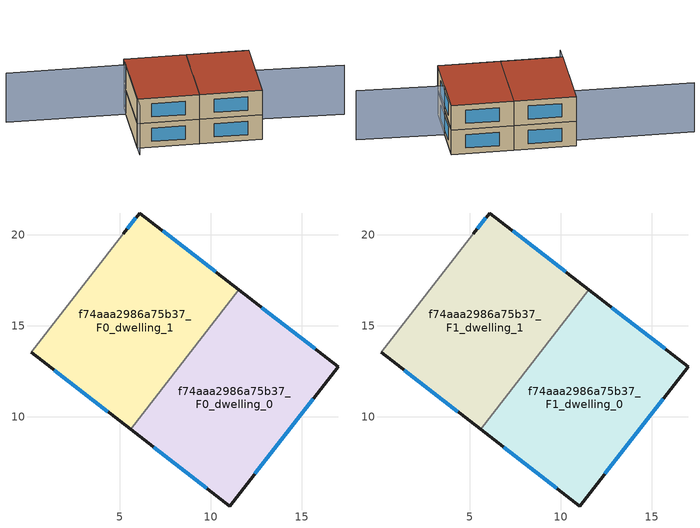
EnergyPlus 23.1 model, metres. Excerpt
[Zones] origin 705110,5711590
f74aaa2986a75b37_F0_dwelling_0
 floor ground (EU_floor_Construction): 17.01,12.75 11.05,5.1 5.6,9.31 11.54,16.98 z0
 wall outside (EU_wall_Construction): 5.6,9.31 11.05,5.1 17.01,12.75 11.54,16.98 z0:3
 wall to f74aaa2986a75b37_F0_dwelling_1 (EU_wall_Construction): 11.54,16.98 5.6,9.31 z0:3
 window (EU_Window_Construction): 15.74,13.73 12.81,16 / 12.43,6.87 15.63,10.98 / 6.86,8.34 9.79,6.08 z0.69:2.31
f74aaa2986a75b37_F0_dwelling_1
 floor ground (EU_floor_Construction): 11.54,16.98 5.6,9.31 0.15,13.54 5.21,20.07 6.1,21.19 z0
 wall outside (EU_wall_Construction): 0.15,13.54 5.6,9.31 / 11.54,16.98 6.1,21.19 5.21,20.07 z0:3
 wall adiabatic (EU_wall_Construction): 5.21,20.07 0.15,13.54 z0:3
 window (EU_Window_Construction): 1.41,12.56 4.34,10.29 / 5.9,20.93 5.42,20.33 / 10.28,17.96 7.36,20.22 z0.69:2.31
f74aaa2986a75b37_F1_dwelling_0
 floor to f74aaa2986a75b37_F0_dwelling_0 (EU_floor_Construction): 17,12.75 11.05,5.1 5.6,9.31 11.54,16.98 z3
 wall outside (EU_wall_Construction): 5.6,9.31 11.05,5.1 17.01,12.75 11.54,16.98 z3:6
 wall to f74aaa2986a75b37_F1_dwelling_1 (EU_wall_Construction): 11.54,16.98 5.6,9.31 z3:6
 window (EU_Window_Construction): 15.74,13.73 12.81,16 / 12.43,6.87 15.63,10.98 / 6.86,8.34 9.79,6.08 z3.69:5.31
 roof outside (EU_roof_Construction): 11.05,5.1 17.01,12.75 11.54,16.98 5.6,9.31 z6
f74aaa2986a75b37_F1_dwelling_1
 floor to f74aaa2986a75b37_F0_dwelling_1 (EU_floor_Construction): 11.54,16.98 5.6,9.31 0.15,13.54 5.21,20.07 6.1,21.19 z3
 wall outside (EU_wall_Construction): 0.15,13.54 5.6,9.31 / 11.54,16.98 6.1,21.19 5.21,20.07 z3:6
 wall adiabatic (EU_wall_Construction): 5.21,20.07 0.15,13.54 z3:6
 window (EU_Window_Construction): 1.41,12.56 4.34,10.29 / 5.9,20.93 5.42,20.33 / 10.28,17.96 7.36,20.22 z3.69:5.31
 roof outside (EU_roof_Construction): 5.6,9.31 11.54,16.98 6.1,21.19 5.21,20.07 0.15,13.54 z6
shading: 14.02,8.91 21.6,2.8 / -5.24,28.14 5.21,20.07 / 5.21,20.07 -0.82,12.26 z0:6
[Building]
EU S2 Campaign: North Axis=0; Terrain=City; Solar Distribution=FullExterior
[Site:Location]
London: Latitude=51.5; Longitude=-0.5; Time Zone=0; Elevation=25
[SizingPeriod:WeatherFileDays]
AnnualSizingPeriod: Begin Month=1; Begin Day of Month=1; End Month=12; End Day of Month=31; Day of Week for Start Day=Monday; Use Weather File Daylight Saving Period=No; Use Weather File Rain and Snow Indicators=No
[MATERIAL]
EU_InternalMass_Material: Roughness=MediumRough; Thickness=0.1; Conductivity=1; Density=1800; Specific Heat=900; Thermal Absorptance=0.9; Solar Absorptance=0.7; Visible Absorptance=0.7
[MATERIAL:NOMASS] Roughness=MediumRough; Thermal Absorptance=0.9; Solar Absorptance=0.7; Visible Absorptance=0.7
Name | Thermal Resistance
EU_wall_NoMass | 0.635353
EU_roof_NoMass | 0.675062
EU_floor_NoMass | 1.96382
[WINDOWMATERIAL:SIMPLEGLAZINGSYSTEM]
EU_Window_SimpleGlazing: UFactor=2.96269; Solar Heat Gain Coefficient=0.76; Visible Transmittance=0.76
[CONSTRUCTION]
EU_wall_Construction: EU_wall_NoMass
EU_roof_Construction: EU_roof_NoMass
EU_floor_Construction: EU_floor_NoMass
EU_Window_Construction: EU_Window_SimpleGlazing
EU_InternalMass_Construction: EU_InternalMass_Material
[ZONE] Type=1; Multiplier=1; Ceiling Height=autocalculate; Floor Area=autocalculate; Part of Total Floor Area=Yes
Name | Volume
f74aaa2986a75b37_F0_dwelling_0; f74aaa2986a75b37_F1_dwelling_0 | 200.662
f74aaa2986a75b37_F0_dwelling_1; f74aaa2986a75b37_F1_dwelling_1 | 200.637
[INTERNALMASS] Construction=EU_InternalMass_Construction
Name | Zone or ZoneList | Surface Area
f74aaa2986a75b37_F0_dwelling_0_EU_InternalMass | f74aaa2986a75b37_F0_dwelling_0 | 66.8873
f74aaa2986a75b37_F0_dwelling_1_EU_InternalMass | f74aaa2986a75b37_F0_dwelling_1 | 66.879
f74aaa2986a75b37_F1_dwelling_0_EU_InternalMass | f74aaa2986a75b37_F1_dwelling_0 | 66.8873
f74aaa2986a75b37_F1_dwelling_1_EU_InternalMass | f74aaa2986a75b37_F1_dwelling_1 | 66.879
[OTHEREQUIPMENT] Fuel Type=Electricity; Design Level Calculation Method=Watts/Area; Power per Zone Floor Area=1; Fraction Latent=0; Fraction Radiant=0; Fraction Lost=0; Carbon Dioxide Generation Rate=0; EndUse Subcategory=EU_Step8_InternalGains
Name | Zone or ZoneList or Space or SpaceList | Schedule
EU_Step8_InternalGain_f74aaa2986a75b37_F0_dwelling_0_f000 | f74aaa2986a75b37_F0_dwelling_0 | EU_Step8_GainSchedule_f74aaa2986a75b37_F0_dwelling_0_f000
EU_Step8_InternalGain_f74aaa2986a75b37_F0_dwelling_1_f000 | f74aaa2986a75b37_F0_dwelling_1 | EU_Step8_GainSchedule_f74aaa2986a75b37_F0_dwelling_1_f000
EU_Step8_InternalGain_f74aaa2986a75b37_F1_dwelling_0_f000 | f74aaa2986a75b37_F1_dwelling_0 | EU_Step8_GainSchedule_f74aaa2986a75b37_F1_dwelling_0_f000
EU_Step8_InternalGain_f74aaa2986a75b37_F1_dwelling_1_f000 | f74aaa2986a75b37_F1_dwelling_1 | EU_Step8_GainSchedule_f74aaa2986a75b37_F1_dwelling_1_f000
[ZONEVENTILATION:DESIGNFLOWRATE] Schedule=EU_AlwaysOn; Design Flow Rate Calculation Method=AirChanges/Hour; Air Changes per Hour=0.555504; Ventilation Type=Natural; Fan Pressure Rise=0; Fan Total Efficiency=1; Constant Term Coefficient=1; Temperature Term Coefficient=0; Velocity Term Coefficient=0; Velocity Squared Term Coefficient=0; Minimum Indoor Temperature=-100; Maximum Indoor Temperature=100; Delta Temperature=-100; Minimum Outdoor Temperature=-100; Maximum Outdoor Temperature=100; Maximum Wind Speed=40
Name | Zone or ZoneList or Space or SpaceList
EU_ConstantAir_f74aaa2986a75b37_F0_dwelling_0 | f74aaa2986a75b37_F0_dwelling_0
EU_ConstantAir_f74aaa2986a75b37_F0_dwelling_1 | f74aaa2986a75b37_F0_dwelling_1
EU_ConstantAir_f74aaa2986a75b37_F1_dwelling_0 | f74aaa2986a75b37_F1_dwelling_0
EU_ConstantAir_f74aaa2986a75b37_F1_dwelling_1 | f74aaa2986a75b37_F1_dwelling_1
[HVACTEMPLATE:THERMOSTAT] Constant Heating Setpoint=20; Constant Cooling Setpoint=50
EU_HeatOnly_f74aaa2986a75b37_F0_dwelling_0; EU_HeatOnly_f74aaa2986a75b37_F0_dwelling_1; EU_HeatOnly_f74aaa2986a75b37_F1_dwelling_0; EU_HeatOnly_f74aaa2986a75b37_F1_dwelling_1
[HVACTEMPLATE:ZONE:IDEALLOADSAIRSYSTEM] System Availability Schedule=EU_AlwaysOn; Maximum Heating Supply Air Temperature=50; Minimum Cooling Supply Air Temperature=13; Maximum Heating Supply Air Humidity Ratio=0.0156; Minimum Cooling Supply Air Humidity Ratio=0.0077; Heating Limit=NoLimit; Cooling Limit=NoLimit; Heating Availability Schedule=EU_AlwaysOn; Cooling Availability Schedule=EU_CoolingOff; Dehumidification Control Type=ConstantSensibleHeatRatio; Cooling Sensible Heat Ratio=0.7; Dehumidification Setpoint=60; Humidification Control Type=None; Humidification Setpoint=30; Outdoor Air Method=None; Outdoor Air Flow Rate per Person=0.00944; Outdoor Air Flow Rate per Zone Floor Area=0; Outdoor Air Flow Rate per Zone=0; Demand Controlled Ventilation Type=None; Outdoor Air Economizer Type=NoEconomizer; Heat Recovery Type=None; Sensible Heat Recovery Effectiveness=0.7; Latent Heat Recovery Effectiveness=0.65
Name | Template Thermostat
f74aaa2986a75b37_F0_dwelling_0 | EU_HeatOnly_f74aaa2986a75b37_F0_dwelling_0
f74aaa2986a75b37_F0_dwelling_1 | EU_HeatOnly_f74aaa2986a75b37_F0_dwelling_1
f74aaa2986a75b37_F1_dwelling_0 | EU_HeatOnly_f74aaa2986a75b37_F1_dwelling_0
f74aaa2986a75b37_F1_dwelling_1 | EU_HeatOnly_f74aaa2986a75b37_F1_dwelling_1
[SIZING:ZONE] Zone Cooling Design Supply Air Temperature Input Method=SupplyAirTemperature; Zone Cooling Design Supply Air Temperature=13; Zone Heating Design Supply Air Temperature Input Method=SupplyAirTemperature; Zone Heating Design Supply Air Temperature=50; Zone Cooling Design Supply Air Humidity Ratio=0.008; Zone Heating Design Supply Air Humidity Ratio=0.008; Cooling Design Air Flow Method=DesignDay; Cooling Design Air Flow Rate=0; Cooling Minimum Air Flow per Zone Floor Area=0.000762; Cooling Minimum Air Flow=0; Cooling Minimum Air Flow Fraction=0.2; Heating Design Air Flow Method=DesignDay; Heating Design Air Flow Rate=0; Heating Maximum Air Flow per Zone Floor Area=0.002032; Heating Maximum Air Flow=0.141576; Heating Maximum Air Flow Fraction=0.3; Account for Dedicated Outdoor Air System=No; Dedicated Outdoor Air System Control Strategy=NeutralSupplyAir; Dedicated Outdoor Air Low Setpoint Temperature for Design=autosize; Dedicated Outdoor Air High Setpoint Temperature for Design=autosize; Zone Load Sizing Method=Sensible Load Only No Latent Load; Zone Latent Cooling Design Supply Air Humidity Ratio Input Method=HumidityRatioDifference; Zone Cooling Design Supply Air Humidity Ratio Difference=0.005; Zone Latent Heating Design Supply Air Humidity Ratio Input Method=HumidityRatioDifference; Zone Humidification Design Supply Air Humidity Ratio Difference=0.005
f74aaa2986a75b37_F0_dwelling_0; f74aaa2986a75b37_F0_dwelling_1; f74aaa2986a75b37_F1_dwelling_0; f74aaa2986a75b37_F1_dwelling_1
[SCHEDULE:CONSTANT]
Name | Hourly Value
EU_AlwaysOn | 1
EU_CoolingOff | 0
[SCHEDULE:FILE] Column Number=1; Rows to Skip at Top=0; Number of Hours of Data=8760; Column Separator=Comma; Interpolate to Timestep=No; Minutes per Item=60; Adjust Schedule for Daylight Savings=Yes
Name | File
EU_Step8_GainSchedule_f74aaa2986a75b37_F0_dwelling_0_f000 | ../../schedules/f74aaa2986a75b37/f74aaa2986a75b37_F0_dwelling_0_f000_gain.csv
EU_Step8_GainSchedule_f74aaa2986a75b37_F0_dwelling_1_f000 | ../../schedules/f74aaa2986a75b37/f74aaa2986a75b37_F0_dwelling_1_f000_gain.csv
EU_Step8_GainSchedule_f74aaa2986a75b37_F1_dwelling_0_f000 | ../../schedules/f74aaa2986a75b37/f74aaa2986a75b37_F1_dwelling_0_f000_gain.csv
EU_Step8_GainSchedule_f74aaa2986a75b37_F1_dwelling_1_f000 | ../../schedules/f74aaa2986a75b37/f74aaa2986a75b37_F1_dwelling_1_f000_gain.csv
